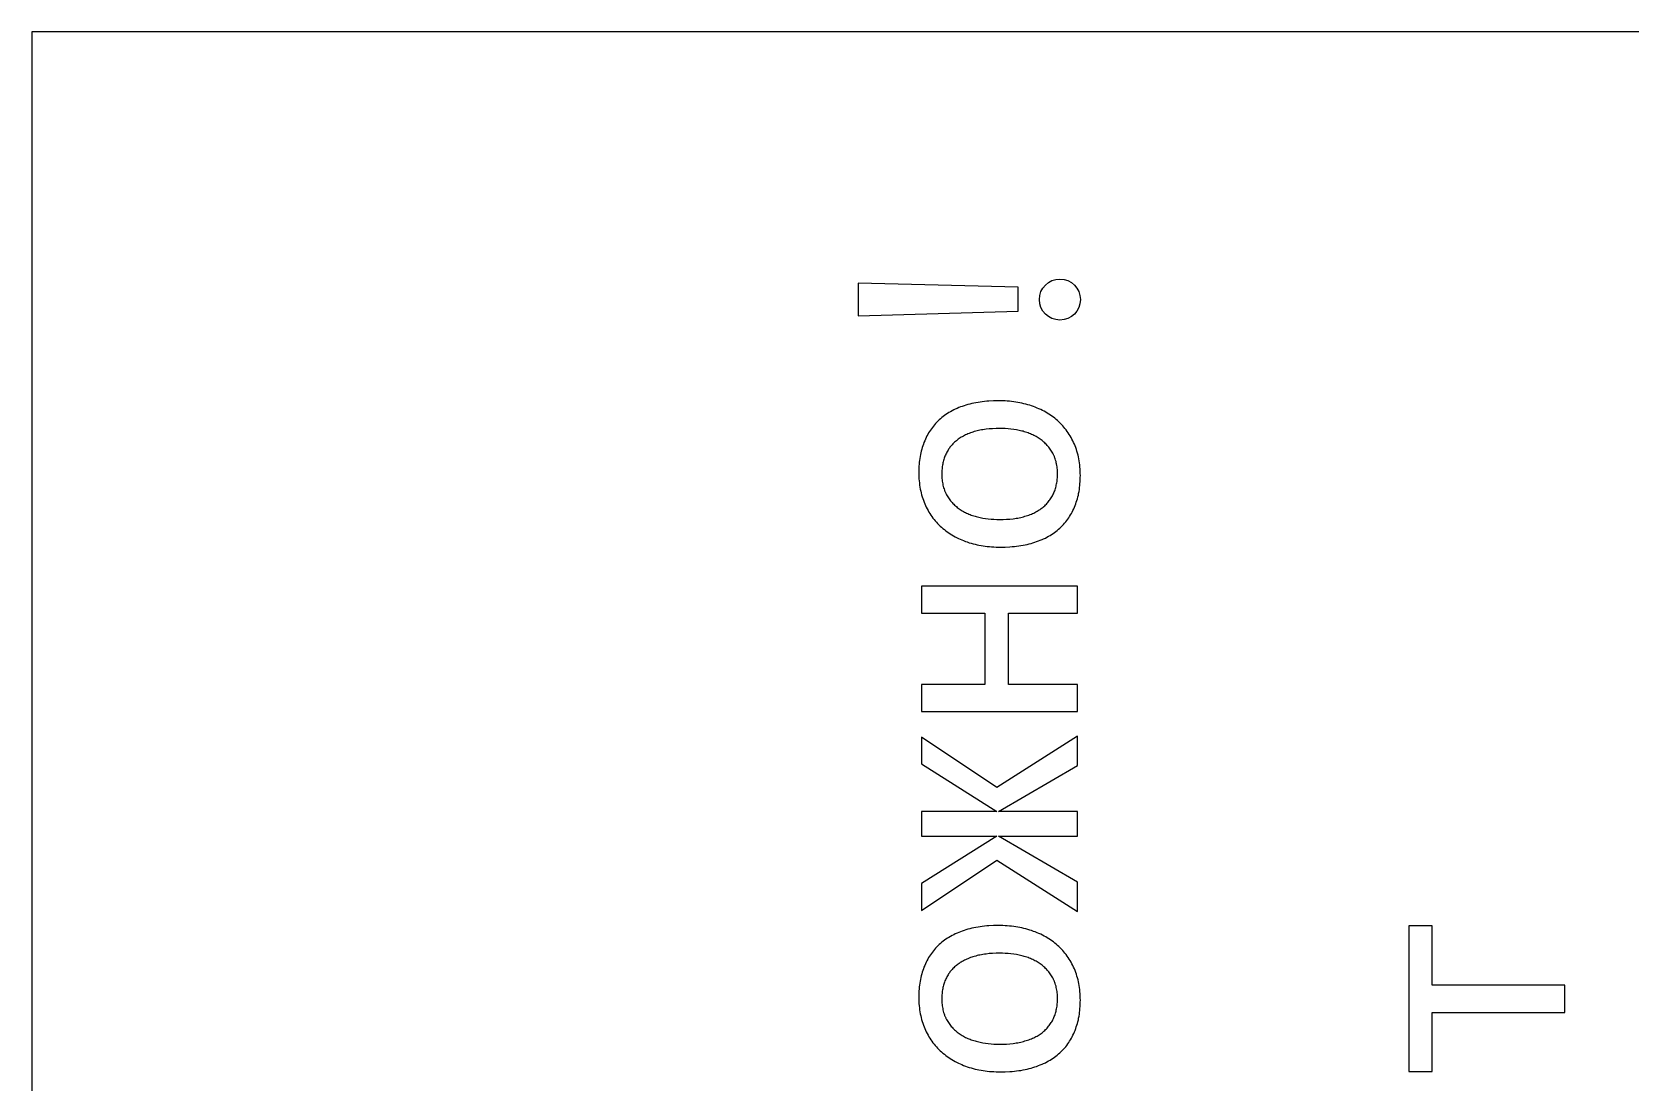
# Model space of a CAD drawing. Extents: x -175 to 175, y 1066 to 1531.
# Drawn here: x -166 to -8.6, y 1427.6 to 1531 of the extents above; entities that cross this region are included whole.
import ezdxf

# ---------------------------------------------------------------- set-up
doc = ezdxf.new("R2010")
doc.units = 0
doc.layers.add('DEFAULT', color=7, linetype='CONTINUOUS')

msp = doc.modelspace()

# ---------------------------------------------------------------- linework, layer by layer
at = {"layer": 'DEFAULT'}
for points in [[(-166, 1308), (145, 1308), (145, 1531), (-166, 1531)], [(-84.62, 1506.26), (-84.62, 1503.04), (-68.86, 1503.49), (-68.86, 1505.85)], [(-70.8, 1494.66), (-71.27, 1494.66), (-71.73, 1494.63), (-71.95, 1494.62), (-72.17, 1494.6), (-72.38, 1494.57), (-72.59, 1494.54), (-72.8, 1494.51), (-73.01, 1494.48), (-73.21, 1494.44), (-73.41, 1494.39), (-73.6, 1494.35), (-73.8, 1494.3), (-73.99, 1494.24), (-74.17, 1494.18), (-74.35, 1494.12), (-74.53, 1494.06), (-74.7, 1493.99), (-74.87, 1493.92), (-75.04, 1493.84), (-75.2, 1493.76), (-75.36, 1493.68), (-75.52, 1493.59), (-75.67, 1493.51), (-75.82, 1493.41), (-75.96, 1493.32), (-76.1, 1493.22), (-76.24, 1493.12), (-76.37, 1493.01), (-76.5, 1492.9), (-76.63, 1492.79), (-76.75, 1492.67), (-76.87, 1492.56), (-76.98, 1492.43), (-77.09, 1492.31), (-77.2, 1492.18), (-77.3, 1492.05), (-77.4, 1491.92), (-77.5, 1491.78), (-77.59, 1491.64), (-77.68, 1491.5), (-77.76, 1491.35), (-77.84, 1491.2), (-77.92, 1491.05), (-77.99, 1490.89), (-78.06, 1490.73), (-78.13, 1490.57), (-78.19, 1490.41), (-78.25, 1490.24), (-78.3, 1490.07), (-78.35, 1489.9), (-78.4, 1489.72), (-78.44, 1489.54), (-78.48, 1489.36), (-78.51, 1489.18), (-78.54, 1488.99), (-78.57, 1488.8), (-78.59, 1488.61), (-78.61, 1488.42), (-78.62, 1488.22), (-78.63, 1488.02), (-78.64, 1487.82), (-78.64, 1487.61), (-78.64, 1487.4), (-78.63, 1487.18), (-78.62, 1486.98), (-78.6, 1486.77), (-78.58, 1486.57), (-78.56, 1486.37), (-78.53, 1486.17), (-78.49, 1485.97), (-78.45, 1485.78), (-78.41, 1485.59), (-78.36, 1485.41), (-78.31, 1485.22), (-78.25, 1485.04), (-78.19, 1484.87), (-78.12, 1484.69), (-78.05, 1484.52), (-77.97, 1484.35), (-77.9, 1484.19), (-77.81, 1484.02), (-77.73, 1483.86), (-77.64, 1483.71), (-77.54, 1483.56), (-77.44, 1483.41), (-77.34, 1483.26), (-77.24, 1483.12), (-77.13, 1482.98), (-77.02, 1482.84), (-76.9, 1482.71), (-76.78, 1482.58), (-76.66, 1482.45), (-76.53, 1482.33), (-76.4, 1482.21), (-76.26, 1482.09), (-76.12, 1481.98), (-75.98, 1481.87), (-75.84, 1481.76), (-75.69, 1481.66), (-75.54, 1481.56), (-75.39, 1481.46), (-75.23, 1481.37), (-75.07, 1481.28), (-74.91, 1481.2), (-74.74, 1481.11), (-74.57, 1481.04), (-74.4, 1480.96), (-74.22, 1480.89), (-74.04, 1480.82), (-73.86, 1480.76), (-73.67, 1480.69), (-73.48, 1480.64), (-73.29, 1480.58), (-73.1, 1480.53), (-72.9, 1480.49), (-72.71, 1480.45), (-72.5, 1480.41), (-72.3, 1480.38), (-72.1, 1480.35), (-71.89, 1480.32), (-71.68, 1480.3), (-71.47, 1480.28), (-71.25, 1480.27), (-71.03, 1480.26), (-70.81, 1480.25), (-70.59, 1480.25), (-70.12, 1480.26), (-69.66, 1480.28), (-69.44, 1480.3), (-69.22, 1480.32), (-69, 1480.34), (-68.79, 1480.37), (-68.58, 1480.4), (-68.37, 1480.44), (-68.17, 1480.48), (-67.97, 1480.52), (-67.77, 1480.57), (-67.58, 1480.62), (-67.39, 1480.67), (-67.21, 1480.73), (-67.03, 1480.79), (-66.85, 1480.86), (-66.67, 1480.93), (-66.5, 1481), (-66.34, 1481.08), (-66.17, 1481.15), (-66.01, 1481.24), (-65.86, 1481.32), (-65.71, 1481.41), (-65.56, 1481.5), (-65.41, 1481.6), (-65.27, 1481.7), (-65.13, 1481.8), (-65, 1481.9), (-64.87, 1482.01), (-64.74, 1482.12), (-64.62, 1482.24), (-64.5, 1482.36), (-64.39, 1482.48), (-64.28, 1482.6), (-64.17, 1482.73), (-64.07, 1482.86), (-63.97, 1483), (-63.87, 1483.13), (-63.78, 1483.27), (-63.69, 1483.42), (-63.6, 1483.56), (-63.52, 1483.71), (-63.45, 1483.87), (-63.37, 1484.02), (-63.3, 1484.18), (-63.24, 1484.34), (-63.18, 1484.51), (-63.12, 1484.68), (-63.06, 1484.85), (-63.01, 1485.02), (-62.97, 1485.19), (-62.92, 1485.37), (-62.89, 1485.55), (-62.85, 1485.74), (-62.82, 1485.92), (-62.8, 1486.11), (-62.77, 1486.31), (-62.76, 1486.5), (-62.74, 1486.7), (-62.73, 1486.9), (-62.73, 1487.1), (-62.72, 1487.3), (-62.73, 1487.52), (-62.73, 1487.73), (-62.75, 1487.94), (-62.76, 1488.15), (-62.78, 1488.35), (-62.81, 1488.55), (-62.84, 1488.75), (-62.87, 1488.94), (-62.91, 1489.13), (-62.95, 1489.32), (-63, 1489.51), (-63.06, 1489.69), (-63.11, 1489.87), (-63.18, 1490.05), (-63.24, 1490.22), (-63.31, 1490.4), (-63.39, 1490.56), (-63.47, 1490.73), (-63.55, 1490.89), (-63.64, 1491.05), (-63.73, 1491.21), (-63.82, 1491.36), (-63.92, 1491.51), (-64.02, 1491.65), (-64.13, 1491.8), (-64.24, 1491.94), (-64.35, 1492.07), (-64.46, 1492.21), (-64.58, 1492.34), (-64.71, 1492.46), (-64.84, 1492.59), (-64.97, 1492.71), (-65.1, 1492.82), (-65.24, 1492.94), (-65.38, 1493.05), (-65.52, 1493.15), (-65.67, 1493.26), (-65.82, 1493.36), (-65.98, 1493.45), (-66.14, 1493.54), (-66.3, 1493.63), (-66.46, 1493.72), (-66.63, 1493.8), (-66.8, 1493.88), (-66.98, 1493.95), (-67.16, 1494.03), (-67.34, 1494.1), (-67.52, 1494.16), (-67.71, 1494.22), (-67.9, 1494.28), (-68.09, 1494.33), (-68.29, 1494.38), (-68.48, 1494.43), (-68.68, 1494.47), (-68.88, 1494.51), (-69.09, 1494.54), (-69.29, 1494.57), (-69.5, 1494.59), (-69.71, 1494.62), (-69.93, 1494.63), (-70.14, 1494.65), (-70.36, 1494.66), (-70.58, 1494.66)], [(-70.68, 1491.94), (-71.03, 1491.94), (-71.37, 1491.92), (-71.7, 1491.9), (-72.01, 1491.86), (-72.17, 1491.84), (-72.32, 1491.82), (-72.47, 1491.79), (-72.61, 1491.76), (-72.76, 1491.73), (-72.9, 1491.7), (-73.03, 1491.67), (-73.17, 1491.63), (-73.3, 1491.59), (-73.43, 1491.54), (-73.55, 1491.5), (-73.68, 1491.45), (-73.8, 1491.41), (-73.92, 1491.35), (-74.03, 1491.3), (-74.14, 1491.25), (-74.25, 1491.19), (-74.36, 1491.13), (-74.46, 1491.07), (-74.57, 1491.01), (-74.66, 1490.94), (-74.76, 1490.87), (-74.85, 1490.8), (-74.94, 1490.73), (-75.03, 1490.66), (-75.12, 1490.58), (-75.2, 1490.51), (-75.28, 1490.43), (-75.35, 1490.34), (-75.43, 1490.26), (-75.5, 1490.18), (-75.57, 1490.09), (-75.63, 1490), (-75.7, 1489.91), (-75.76, 1489.81), (-75.81, 1489.72), (-75.87, 1489.62), (-75.92, 1489.52), (-75.97, 1489.42), (-76.01, 1489.32), (-76.06, 1489.21), (-76.1, 1489.11), (-76.14, 1489), (-76.17, 1488.89), (-76.2, 1488.78), (-76.23, 1488.66), (-76.26, 1488.55), (-76.28, 1488.43), (-76.31, 1488.32), (-76.32, 1488.2), (-76.34, 1488.08), (-76.35, 1487.96), (-76.36, 1487.84), (-76.37, 1487.71), (-76.37, 1487.58), (-76.37, 1487.46), (-76.37, 1487.31), (-76.37, 1487.16), (-76.36, 1487.02), (-76.34, 1486.88), (-76.33, 1486.75), (-76.31, 1486.61), (-76.28, 1486.48), (-76.26, 1486.35), (-76.23, 1486.22), (-76.19, 1486.1), (-76.15, 1485.98), (-76.11, 1485.86), (-76.09, 1485.8), (-76.07, 1485.75), (-76.04, 1485.69), (-76.02, 1485.63), (-75.99, 1485.58), (-75.96, 1485.52), (-75.94, 1485.47), (-75.91, 1485.41), (-75.85, 1485.31), (-75.79, 1485.21), (-75.72, 1485.11), (-75.65, 1485.01), (-75.59, 1484.91), (-75.51, 1484.82), (-75.44, 1484.73), (-75.36, 1484.64), (-75.28, 1484.56), (-75.2, 1484.47), (-75.12, 1484.39), (-75.03, 1484.31), (-74.94, 1484.24), (-74.85, 1484.16), (-74.76, 1484.09), (-74.66, 1484.02), (-74.56, 1483.96), (-74.46, 1483.89), (-74.36, 1483.83), (-74.25, 1483.77), (-74.15, 1483.71), (-74.04, 1483.66), (-73.93, 1483.6), (-73.82, 1483.55), (-73.7, 1483.5), (-73.59, 1483.46), (-73.47, 1483.41), (-73.35, 1483.37), (-73.23, 1483.33), (-73.1, 1483.29), (-72.98, 1483.26), (-72.85, 1483.23), (-72.59, 1483.17), (-72.32, 1483.12), (-72.06, 1483.07), (-71.79, 1483.04), (-71.52, 1483.01), (-71.24, 1482.99), (-70.96, 1482.98), (-70.68, 1482.97), (-70.33, 1482.98), (-69.99, 1482.99), (-69.66, 1483.02), (-69.35, 1483.05), (-69.19, 1483.07), (-69.04, 1483.1), (-68.89, 1483.12), (-68.75, 1483.15), (-68.6, 1483.18), (-68.46, 1483.21), (-68.32, 1483.25), (-68.19, 1483.29), (-68.05, 1483.33), (-67.93, 1483.37), (-67.8, 1483.41), (-67.67, 1483.46), (-67.55, 1483.51), (-67.43, 1483.56), (-67.32, 1483.61), (-67.21, 1483.67), (-67.1, 1483.73), (-66.99, 1483.78), (-66.88, 1483.85), (-66.78, 1483.91), (-66.68, 1483.97), (-66.59, 1484.04), (-66.5, 1484.11), (-66.4, 1484.18), (-66.32, 1484.26), (-66.23, 1484.33), (-66.15, 1484.41), (-66.07, 1484.49), (-65.99, 1484.57), (-65.92, 1484.65), (-65.85, 1484.74), (-65.78, 1484.83), (-65.72, 1484.91), (-65.65, 1485.01), (-65.59, 1485.1), (-65.54, 1485.19), (-65.48, 1485.29), (-65.43, 1485.39), (-65.38, 1485.49), (-65.33, 1485.59), (-65.29, 1485.69), (-65.25, 1485.8), (-65.21, 1485.91), (-65.18, 1486.02), (-65.14, 1486.13), (-65.11, 1486.24), (-65.09, 1486.35), (-65.06, 1486.47), (-65.04, 1486.59), (-65.02, 1486.71), (-65.01, 1486.83), (-65, 1486.95), (-64.99, 1487.07), (-64.98, 1487.2), (-64.98, 1487.33), (-64.97, 1487.46), (-64.98, 1487.61), (-64.98, 1487.75), (-64.99, 1487.89), (-65, 1488.03), (-65.02, 1488.17), (-65.04, 1488.3), (-65.06, 1488.44), (-65.09, 1488.57), (-65.12, 1488.69), (-65.16, 1488.82), (-65.19, 1488.94), (-65.24, 1489.05), (-65.26, 1489.11), (-65.28, 1489.17), (-65.31, 1489.23), (-65.33, 1489.28), (-65.36, 1489.34), (-65.38, 1489.39), (-65.41, 1489.45), (-65.44, 1489.5), (-65.5, 1489.61), (-65.56, 1489.71), (-65.63, 1489.81), (-65.69, 1489.91), (-65.76, 1490), (-65.83, 1490.09), (-65.91, 1490.18), (-65.99, 1490.27), (-66.07, 1490.36), (-66.15, 1490.44), (-66.23, 1490.52), (-66.32, 1490.6), (-66.41, 1490.68), (-66.5, 1490.75), (-66.59, 1490.82), (-66.69, 1490.89), (-66.79, 1490.96), (-66.89, 1491.02), (-66.99, 1491.09), (-67.09, 1491.15), (-67.2, 1491.2), (-67.31, 1491.26), (-67.42, 1491.31), (-67.53, 1491.36), (-67.65, 1491.41), (-67.76, 1491.46), (-67.88, 1491.5), (-68, 1491.54), (-68.12, 1491.58), (-68.25, 1491.62), (-68.37, 1491.66), (-68.5, 1491.69), (-68.76, 1491.75), (-69.02, 1491.8), (-69.29, 1491.84), (-69.56, 1491.88), (-69.84, 1491.91), (-70.12, 1491.93), (-70.4, 1491.94)], [(-63, 1476.41), (-78.36, 1476.41), (-78.36, 1473.75), (-72.12, 1473.75), (-72.12, 1466.72), (-78.36, 1466.72), (-78.36, 1464.06), (-63, 1464.06), (-63, 1466.72), (-69.79, 1466.72), (-69.79, 1473.75), (-63, 1473.75)], [(-78.36, 1444.47), (-70.96, 1449.43), (-63, 1444.35), (-63, 1447.26), (-70.8, 1451.77), (-63, 1451.77), (-63, 1454.22), (-70.8, 1454.22), (-63, 1458.74), (-63, 1461.64), (-70.96, 1456.58), (-78.36, 1461.52), (-78.36, 1458.89), (-70.96, 1454.22), (-78.36, 1454.22), (-78.36, 1451.77), (-70.96, 1451.77), (-78.36, 1447.11)], [(-70.8, 1442.97), (-71.27, 1442.97), (-71.73, 1442.94), (-71.95, 1442.93), (-72.17, 1442.91), (-72.38, 1442.88), (-72.59, 1442.85), (-72.8, 1442.82), (-73.01, 1442.79), (-73.21, 1442.75), (-73.41, 1442.7), (-73.6, 1442.66), (-73.8, 1442.6), (-73.99, 1442.55), (-74.17, 1442.49), (-74.35, 1442.43), (-74.53, 1442.36), (-74.7, 1442.3), (-74.87, 1442.22), (-75.04, 1442.15), (-75.2, 1442.07), (-75.36, 1441.99), (-75.52, 1441.9), (-75.67, 1441.81), (-75.82, 1441.72), (-75.96, 1441.63), (-76.1, 1441.53), (-76.24, 1441.43), (-76.37, 1441.32), (-76.5, 1441.21), (-76.63, 1441.1), (-76.75, 1440.98), (-76.87, 1440.87), (-76.98, 1440.74), (-77.09, 1440.62), (-77.2, 1440.49), (-77.3, 1440.36), (-77.4, 1440.23), (-77.5, 1440.09), (-77.59, 1439.95), (-77.68, 1439.81), (-77.76, 1439.66), (-77.84, 1439.51), (-77.92, 1439.36), (-77.99, 1439.2), (-78.06, 1439.04), (-78.13, 1438.88), (-78.19, 1438.72), (-78.25, 1438.55), (-78.3, 1438.38), (-78.35, 1438.2), (-78.4, 1438.03), (-78.44, 1437.85), (-78.48, 1437.67), (-78.51, 1437.49), (-78.54, 1437.3), (-78.57, 1437.11), (-78.59, 1436.92), (-78.61, 1436.72), (-78.62, 1436.53), (-78.63, 1436.33), (-78.64, 1436.12), (-78.64, 1435.92), (-78.64, 1435.7), (-78.63, 1435.49), (-78.62, 1435.28), (-78.6, 1435.08), (-78.58, 1434.87), (-78.56, 1434.67), (-78.53, 1434.48), (-78.49, 1434.28), (-78.45, 1434.09), (-78.41, 1433.9), (-78.36, 1433.72), (-78.31, 1433.53), (-78.25, 1433.35), (-78.19, 1433.17), (-78.12, 1433), (-78.05, 1432.83), (-77.97, 1432.66), (-77.9, 1432.49), (-77.81, 1432.33), (-77.73, 1432.17), (-77.64, 1432.02), (-77.54, 1431.87), (-77.44, 1431.72), (-77.34, 1431.57), (-77.24, 1431.43), (-77.13, 1431.29), (-77.02, 1431.15), (-76.9, 1431.02), (-76.78, 1430.89), (-76.66, 1430.76), (-76.53, 1430.64), (-76.4, 1430.52), (-76.26, 1430.4), (-76.12, 1430.29), (-75.98, 1430.18), (-75.84, 1430.07), (-75.69, 1429.97), (-75.54, 1429.87), (-75.39, 1429.77), (-75.23, 1429.68), (-75.07, 1429.59), (-74.91, 1429.51), (-74.74, 1429.42), (-74.57, 1429.34), (-74.4, 1429.27), (-74.22, 1429.2), (-74.04, 1429.13), (-73.86, 1429.06), (-73.67, 1429), (-73.48, 1428.95), (-73.29, 1428.89), (-73.1, 1428.84), (-72.9, 1428.8), (-72.71, 1428.76), (-72.5, 1428.72), (-72.3, 1428.69), (-72.1, 1428.66), (-71.89, 1428.63), (-71.68, 1428.61), (-71.47, 1428.59), (-71.25, 1428.58), (-71.03, 1428.57), (-70.81, 1428.56), (-70.59, 1428.56), (-70.12, 1428.57), (-69.66, 1428.59), (-69.44, 1428.61), (-69.22, 1428.63), (-69, 1428.65), (-68.79, 1428.68), (-68.58, 1428.71), (-68.37, 1428.75), (-68.17, 1428.79), (-67.97, 1428.83), (-67.77, 1428.88), (-67.58, 1428.93), (-67.39, 1428.98), (-67.21, 1429.04), (-67.03, 1429.1), (-66.85, 1429.17), (-66.67, 1429.24), (-66.5, 1429.31), (-66.34, 1429.38), (-66.17, 1429.46), (-66.01, 1429.55), (-65.86, 1429.63), (-65.71, 1429.72), (-65.56, 1429.81), (-65.41, 1429.91), (-65.27, 1430.01), (-65.13, 1430.11), (-65, 1430.21), (-64.87, 1430.32), (-64.74, 1430.43), (-64.62, 1430.55), (-64.5, 1430.67), (-64.39, 1430.79), (-64.28, 1430.91), (-64.17, 1431.04), (-64.07, 1431.17), (-63.97, 1431.31), (-63.87, 1431.44), (-63.78, 1431.58), (-63.69, 1431.73), (-63.6, 1431.87), (-63.52, 1432.02), (-63.45, 1432.18), (-63.37, 1432.33), (-63.3, 1432.49), (-63.24, 1432.65), (-63.18, 1432.82), (-63.12, 1432.99), (-63.06, 1433.16), (-63.01, 1433.33), (-62.97, 1433.5), (-62.92, 1433.68), (-62.89, 1433.86), (-62.85, 1434.05), (-62.82, 1434.23), (-62.8, 1434.42), (-62.77, 1434.61), (-62.76, 1434.81), (-62.74, 1435.01), (-62.73, 1435.21), (-62.73, 1435.41), (-62.72, 1435.61), (-62.73, 1435.83), (-62.73, 1436.04), (-62.75, 1436.25), (-62.76, 1436.46), (-62.78, 1436.66), (-62.81, 1436.86), (-62.84, 1437.06), (-62.87, 1437.25), (-62.91, 1437.44), (-62.95, 1437.63), (-63, 1437.82), (-63.06, 1438), (-63.11, 1438.18), (-63.18, 1438.36), (-63.24, 1438.53), (-63.31, 1438.7), (-63.39, 1438.87), (-63.47, 1439.04), (-63.55, 1439.2), (-63.64, 1439.36), (-63.73, 1439.52), (-63.82, 1439.67), (-63.92, 1439.82), (-64.02, 1439.96), (-64.13, 1440.11), (-64.24, 1440.25), (-64.35, 1440.38), (-64.46, 1440.52), (-64.58, 1440.65), (-64.71, 1440.77), (-64.84, 1440.9), (-64.97, 1441.02), (-65.1, 1441.13), (-65.24, 1441.25), (-65.38, 1441.36), (-65.52, 1441.46), (-65.67, 1441.56), (-65.82, 1441.66), (-65.98, 1441.76), (-66.14, 1441.85), (-66.3, 1441.94), (-66.46, 1442.03), (-66.63, 1442.11), (-66.8, 1442.19), (-66.98, 1442.26), (-67.16, 1442.34), (-67.34, 1442.4), (-67.52, 1442.47), (-67.71, 1442.53), (-67.9, 1442.59), (-68.09, 1442.64), (-68.29, 1442.69), (-68.48, 1442.74), (-68.68, 1442.78), (-68.88, 1442.81), (-69.09, 1442.85), (-69.29, 1442.88), (-69.5, 1442.9), (-69.71, 1442.92), (-69.93, 1442.94), (-70.14, 1442.96), (-70.36, 1442.97), (-70.58, 1442.97)], [(-28.07, 1442.94), (-30.36, 1442.94), (-30.36, 1428.59), (-28.07, 1428.59), (-28.07, 1434.42), (-15, 1434.42), (-15, 1437.11), (-28.07, 1437.11)], [(-70.68, 1440.25), (-71.03, 1440.25), (-71.37, 1440.23), (-71.7, 1440.21), (-72.01, 1440.17), (-72.17, 1440.15), (-72.32, 1440.13), (-72.47, 1440.1), (-72.61, 1440.07), (-72.76, 1440.04), (-72.9, 1440.01), (-73.03, 1439.97), (-73.17, 1439.94), (-73.3, 1439.9), (-73.43, 1439.85), (-73.55, 1439.81), (-73.68, 1439.76), (-73.8, 1439.71), (-73.92, 1439.66), (-74.03, 1439.61), (-74.14, 1439.56), (-74.25, 1439.5), (-74.36, 1439.44), (-74.46, 1439.38), (-74.57, 1439.32), (-74.66, 1439.25), (-74.76, 1439.18), (-74.85, 1439.11), (-74.94, 1439.04), (-75.03, 1438.97), (-75.12, 1438.89), (-75.2, 1438.81), (-75.28, 1438.73), (-75.35, 1438.65), (-75.43, 1438.57), (-75.5, 1438.48), (-75.57, 1438.4), (-75.63, 1438.31), (-75.7, 1438.22), (-75.76, 1438.12), (-75.81, 1438.03), (-75.87, 1437.93), (-75.92, 1437.83), (-75.97, 1437.73), (-76.01, 1437.63), (-76.06, 1437.52), (-76.1, 1437.41), (-76.14, 1437.31), (-76.17, 1437.2), (-76.2, 1437.09), (-76.23, 1436.97), (-76.26, 1436.86), (-76.28, 1436.74), (-76.31, 1436.63), (-76.32, 1436.51), (-76.34, 1436.39), (-76.35, 1436.27), (-76.36, 1436.14), (-76.37, 1436.02), (-76.37, 1435.89), (-76.37, 1435.77), (-76.37, 1435.62), (-76.37, 1435.47), (-76.36, 1435.33), (-76.34, 1435.19), (-76.33, 1435.05), (-76.31, 1434.92), (-76.28, 1434.79), (-76.26, 1434.66), (-76.23, 1434.53), (-76.19, 1434.41), (-76.15, 1434.29), (-76.11, 1434.17), (-76.09, 1434.11), (-76.07, 1434.05), (-76.04, 1434), (-76.02, 1433.94), (-75.99, 1433.89), (-75.96, 1433.83), (-75.94, 1433.78), (-75.91, 1433.72), (-75.85, 1433.62), (-75.79, 1433.52), (-75.72, 1433.42), (-75.65, 1433.32), (-75.59, 1433.22), (-75.51, 1433.13), (-75.44, 1433.04), (-75.36, 1432.95), (-75.28, 1432.87), (-75.2, 1432.78), (-75.12, 1432.7), (-75.03, 1432.62), (-74.94, 1432.55), (-74.85, 1432.47), (-74.76, 1432.4), (-74.66, 1432.33), (-74.56, 1432.26), (-74.46, 1432.2), (-74.36, 1432.14), (-74.25, 1432.08), (-74.15, 1432.02), (-74.04, 1431.96), (-73.93, 1431.91), (-73.82, 1431.86), (-73.7, 1431.81), (-73.59, 1431.77), (-73.47, 1431.72), (-73.35, 1431.68), (-73.23, 1431.64), (-73.1, 1431.6), (-72.98, 1431.57), (-72.85, 1431.54), (-72.59, 1431.48), (-72.32, 1431.43), (-72.06, 1431.38), (-71.79, 1431.35), (-71.52, 1431.32), (-71.24, 1431.3), (-70.96, 1431.29), (-70.68, 1431.28), (-70.33, 1431.29), (-69.99, 1431.3), (-69.66, 1431.33), (-69.35, 1431.36), (-69.19, 1431.38), (-69.04, 1431.41), (-68.89, 1431.43), (-68.75, 1431.46), (-68.6, 1431.49), (-68.46, 1431.52), (-68.32, 1431.56), (-68.19, 1431.6), (-68.05, 1431.64), (-67.93, 1431.68), (-67.8, 1431.72), (-67.67, 1431.77), (-67.55, 1431.82), (-67.43, 1431.87), (-67.32, 1431.92), (-67.21, 1431.98), (-67.1, 1432.03), (-66.99, 1432.09), (-66.88, 1432.15), (-66.78, 1432.22), (-66.68, 1432.28), (-66.59, 1432.35), (-66.5, 1432.42), (-66.4, 1432.49), (-66.32, 1432.57), (-66.23, 1432.64), (-66.15, 1432.72), (-66.07, 1432.8), (-65.99, 1432.88), (-65.92, 1432.96), (-65.85, 1433.05), (-65.78, 1433.13), (-65.72, 1433.22), (-65.65, 1433.31), (-65.59, 1433.41), (-65.54, 1433.5), (-65.48, 1433.6), (-65.43, 1433.7), (-65.38, 1433.8), (-65.33, 1433.9), (-65.29, 1434), (-65.25, 1434.11), (-65.21, 1434.22), (-65.18, 1434.33), (-65.14, 1434.44), (-65.11, 1434.55), (-65.09, 1434.66), (-65.06, 1434.78), (-65.04, 1434.9), (-65.02, 1435.02), (-65.01, 1435.14), (-65, 1435.26), (-64.99, 1435.38), (-64.98, 1435.51), (-64.98, 1435.64), (-64.97, 1435.77), (-64.98, 1435.91), (-64.98, 1436.06), (-64.99, 1436.2), (-65, 1436.34), (-65.02, 1436.48), (-65.04, 1436.61), (-65.06, 1436.75), (-65.09, 1436.87), (-65.12, 1437), (-65.16, 1437.12), (-65.19, 1437.25), (-65.24, 1437.36), (-65.26, 1437.42), (-65.28, 1437.48), (-65.31, 1437.54), (-65.33, 1437.59), (-65.36, 1437.65), (-65.38, 1437.7), (-65.41, 1437.76), (-65.44, 1437.81), (-65.5, 1437.91), (-65.56, 1438.02), (-65.63, 1438.12), (-65.69, 1438.21), (-65.76, 1438.31), (-65.83, 1438.4), (-65.91, 1438.49), (-65.99, 1438.58), (-66.07, 1438.67), (-66.15, 1438.75), (-66.23, 1438.83), (-66.32, 1438.91), (-66.41, 1438.99), (-66.5, 1439.06), (-66.59, 1439.13), (-66.69, 1439.2), (-66.79, 1439.27), (-66.89, 1439.33), (-66.99, 1439.4), (-67.09, 1439.46), (-67.2, 1439.51), (-67.31, 1439.57), (-67.42, 1439.62), (-67.53, 1439.67), (-67.65, 1439.72), (-67.76, 1439.77), (-67.88, 1439.81), (-68, 1439.85), (-68.12, 1439.89), (-68.25, 1439.93), (-68.37, 1439.97), (-68.5, 1440), (-68.76, 1440.06), (-69.02, 1440.11), (-69.29, 1440.15), (-69.56, 1440.19), (-69.84, 1440.21), (-70.12, 1440.23), (-70.4, 1440.25)]]:
    msp.add_lwpolyline(points, close=True, dxfattribs=at)
msp.add_circle((-64.74, 1504.64, 105), 2.02, dxfattribs=at)

doc.saveas('drawing.dxf')
